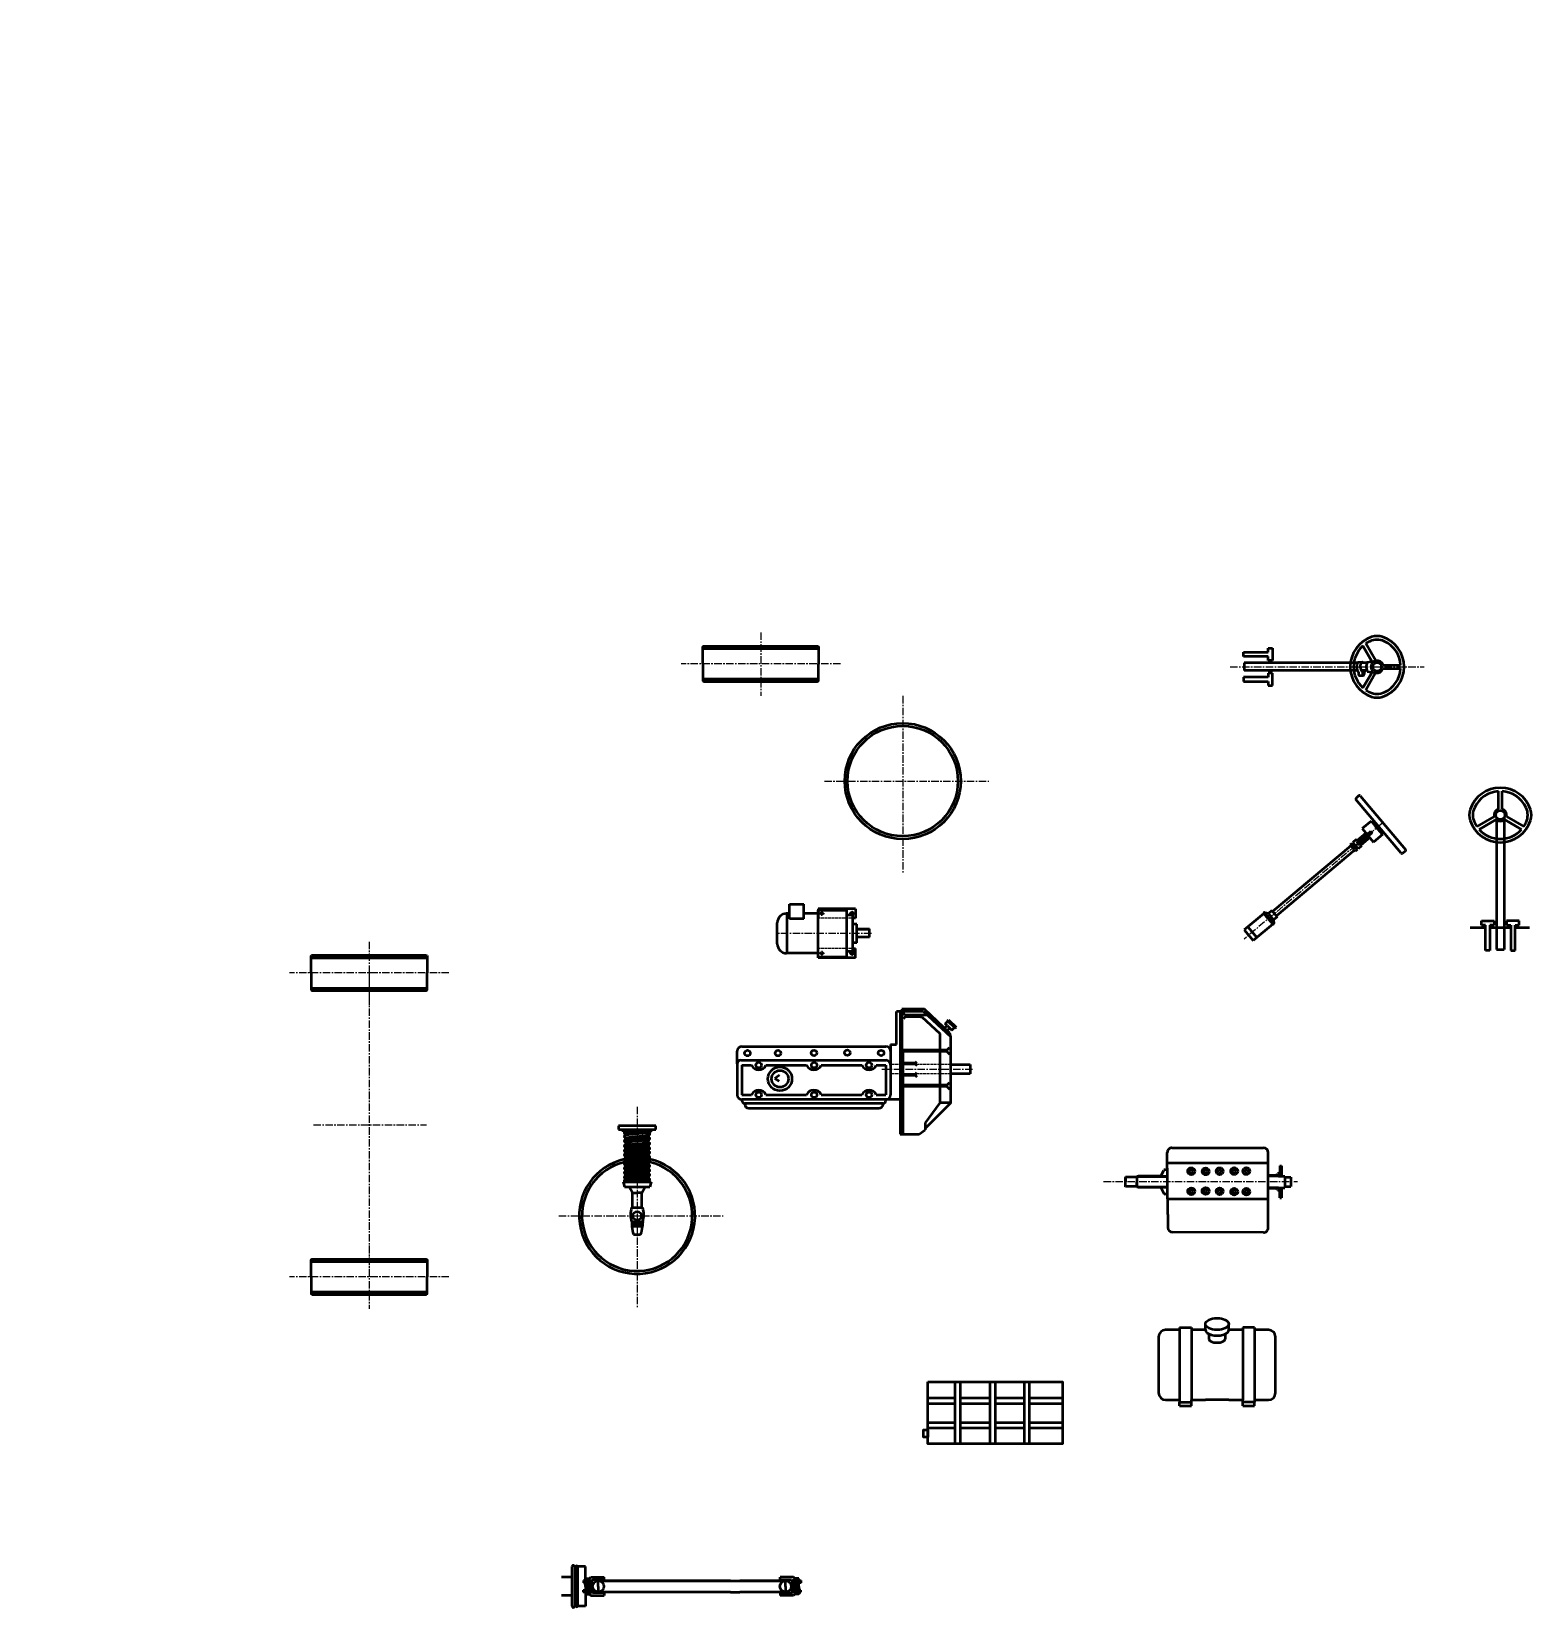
# Model space of a CAD drawing. Header units: millimetres. Extents: x 1201 to 14689, y -21074 to 18809.
# Drawn here: x 7617 to 14032, y -8693 to -1949 of the extents above; entities that cross this region are included whole.
import ezdxf

# ---------------------------------------------------------------- set-up
doc = ezdxf.new("R2010")
doc.units = ezdxf.units.MM
doc.linetypes.add('ACAD_ISO02W100', pattern=[15, 12, -3])
doc.linetypes.add('CENTER', pattern=[50.8, 31.75, -6.35, 6.35, -6.35])
for name, color, linetype, lineweight in [('中心线层', 1, 'CENTER', 25), ('剖面线层', 3, 'Continuous', 25), ('粗实线层', 250, 'Continuous', 50), ('虚线层', 4, 'ACAD_ISO02W100', 25)]:
    doc.layers.add(name, color=color, linetype=linetype, lineweight=lineweight)

# ---------------------------------------------------------------- blocks, each defined once
blk = doc.blocks.new('*X14')
at = {"layer": '粗实线层'}
for p, q in [((-250, 270), (-250, 30)), ((-160, 300), (-220, 300)), ((-160, 310), (-160, 300)), ((-160, 310), (-110, 310)), ((-160, 300), (-160, 0)), ((-110, 310), (-110, 300)), ((-50, 300), (-110, 300)), ((-110, 300), (-110, 0)), ((-50, 300), (-50, 325)), ((-35, 282.1), (-35, 260)), ((35, 282.1), (35, 260)), ((50, 300), (50, 325)), ((110, 300), (50, 300)), ((160, 310), (110, 310)), ((110, 310), (110, 300)), ((110, 300), (110, 0)), ((160, 310), (160, 300)), ((220, 300), (160, 300)), ((160, 300), (160, 0)), ((250, 30), (250, 270)), ((-220, 0), (-160, 0)), ((-160, 0), (-160, -10)), ((-110, 0), (-50, 0)), ((-110, -10), (-110, 0)), ((50, 0), (-50, 0)), ((50, 0), (110, 0)), ((110, -10), (110, 0)), ((160, 0), (220, 0)), ((160, 0), (160, -10)), ((-160, -25), (-160, -10)), ((-160, -10), (-110, -10)), ((-160, -10), (-110, -10)), ((-160, -25), (-110, -25)), ((-110, -25), (-110, -10)), ((160, -10), (110, -10)), ((110, -25), (110, -10)), ((110, -25), (160, -25)), ((160, -25), (160, -10))]:
    blk.add_line(p, q, dxfattribs=at)
for centre, start, end in [((-220, 270), 90, 180), ((220, 270), 0, 90), ((-220, 30), 180, 270), ((220, 30), 270, 360)]:
    blk.add_arc(centre, 30, start, end, dxfattribs=at)
blk.add_ellipse((0, 325), major_axis=(-50, 0), ratio=0.5, dxfattribs=at)
for centre, major_axis, ratio, start_param, end_param in [((0, 300), (-50, 0), 0.5, 0, 3.141593), ((0, 260), (35, 0), 0.428571, 3.141593, 6.283185)]:
    blk.add_ellipse(centre, major_axis=major_axis, ratio=ratio, start_param=start_param, end_param=end_param, dxfattribs=at)

msp = doc.modelspace()

# ---------------------------------------------------------------- hatches: boundary and pattern name
at = {"layer": '剖面线层'}
h = msp.add_hatch(dxfattribs=at)
h.set_pattern_fill('ANSI31', color=256, scale=2)
h.set_pattern_definition([(45, (1195.738, 14904.9104), (-4.490128, 4.490128), [])])
h.paths.add_polyline_path([(1582.4, -4184.9), (1563.1, -4184.9), (1563.1, -4129.1), (1553.1, -4129.1), (1553.1, -4197.9), (1582.4, -4197.9)])
h.paths.add_polyline_path([(1579.3, -4178.9), (1576.3, -4178.9, -0.309941), (1573.5, -4178.9), (1568.9, -4178.9, -0.309941), (1566.1, -4178.9), (1563.1, -4178.9), (1563.1, -4184.9), (1579.3, -4184.9)], flags=17)
h.paths.add_polyline_path([(1579.3, -4168.7), (1563.1, -4168.7), (1563.1, -4174.7), (1566.1, -4174.7, -0.309941), (1568.9, -4174.7), (1573.5, -4174.7, -0.309941), (1576.3, -4174.7), (1579.3, -4174.7)], flags=17)
h.paths.add_polyline_path([(1582.4, -4237.9), (1553.1, -4237.9), (1553.1, -4306.7), (1563.1, -4306.7), (1563.1, -4250.9), (1582.4, -4250.9)])
h.paths.add_polyline_path([(1579.3, -4250.9), (1563.1, -4250.9), (1563.1, -4256.9), (1566.1, -4256.9, -0.309941), (1568.9, -4256.9), (1573.5, -4256.9, -0.309941), (1576.3, -4256.9), (1579.3, -4256.9)], flags=17)
h.paths.add_polyline_path([(1579.3, -4261.1), (1576.3, -4261.1, -0.309941), (1573.5, -4261.1), (1568.9, -4261.1, -0.309941), (1566.1, -4261.1), (1563.1, -4261.1), (1563.1, -4267.1), (1579.3, -4267.1)], flags=17)
h.paths.add_polyline_path([(12160.3, 18797.6), (12179.5, 18797.6), (12179.5, 18809.5), (12160.3, 18809.5)], flags=9)

# ---------------------------------------------------------------- linework, layer by layer
at = {"layer": '中心线层', "lineweight": -3}
for p, q in [((10735.5, -4520.4), (10735.5, -4791.3)), ((11076.8, -4654.3), (10394.8, -4654.3)), ((11343, -4792), (11343, -5551.5)), ((11008, -5156.3), (11711.2, -5156.3)), ((9060.9, -5843.7), (9060.9, -6114.5)), ((9402.2, -5977.5), (8720.2, -5977.5)), ((10207, -6652.4), (10207, -7411.9)), ((9872, -7016.7), (10575.2, -7016.7)), ((9060.9, -7143.7), (9060.9, -7414.5)), ((9402.2, -7277.5), (8720.2, -7277.5))]:
    msp.add_line(p, q, dxfattribs=at)
at = {"layer": '中心线层'}
for p, q in [((12743.7, -4667.4), (13573, -4667.4)), ((13397, -5334.5), (12802.9, -5833)), ((10984.5, -5723.1), (11008.4, -5723.1)), ((10996.5, -5732.9), (10996.5, -5713.3)), ((11138.4, -5723.1), (11114.5, -5723.1)), ((11126.5, -5732.9), (11126.5, -5713.3)), ((11209.1, -5808.1), (10800.1, -5808.1)), ((10984.5, -5893.1), (11008.4, -5893.1)), ((10996.5, -5883.3), (10996.5, -5902.9)), ((11138.4, -5893.1), (11114.5, -5893.1)), ((11126.5, -5883.3), (11126.5, -5902.9)), ((9060.9, -5977.5), (9060.9, -7277.5)), ((11254, -6389.8), (11641.6, -6389.8)), ((10207, -6550.2), (10207, -7349.7)), ((8822.6, -6627.5), (9306.1, -6627.5)), ((12202.5, -6870.2), (13031, -6870.2)), ((10183.3, -7016.7), (10230.8, -7016.7))]:
    msp.add_line(p, q, dxfattribs=at)
at = {"layer": '粗实线层'}
for p, q in [((13353.1, -4649.3), (13311.5, -4577.9)), ((13366.1, -4641.8), (13323.9, -4568.2)), ((10487.5, -4589.3), (10983.5, -4589.3)), ((12800.3, -4623), (12800.3, -4605.2)), ((12800.3, -4605.2), (12906.9, -4605.2)), ((12895.1, -4623), (12800.3, -4623)), ((13287.6, -4651.1), (12804.1, -4651.1)), ((12804.1, -4651.1), (12804.1, -4683.7)), ((12906.9, -4623), (12895.1, -4623)), ((12906.9, -4605.2), (12906.9, -4587.4)), ((12906.9, -4587.4), (12924.7, -4587.4)), ((12906.9, -4640.8), (12906.9, -4623)), ((12924.7, -4640.8), (12906.9, -4640.8)), ((12924.7, -4587.4), (12924.7, -4640.8)), ((13289.6, -4647.5), (13308.2, -4646.5)), ((13328.5, -4651.1), (13304.6, -4651.1)), ((13330.2, -4647.2), (13366.1, -4641.8)), ((10487.5, -4719.3), (10983.5, -4719.3)), ((12895.1, -4711.9), (12800.3, -4711.9)), ((12800.3, -4711.9), (12800.3, -4729.7)), ((13287.7, -4683.7), (12804.1, -4683.7)), ((12906.9, -4711.9), (12895.1, -4711.9)), ((12924.7, -4694.1), (12906.9, -4694.1)), ((12906.9, -4694.1), (12906.9, -4711.9)), ((12924.7, -4747.4), (12924.7, -4694.1)), ((13292.1, -4690.6), (13293.2, -4702.1)), ((13293.2, -4702.1), (13293.3, -4702.1)), ((13296.8, -4704.9), (13312.8, -4703.9)), ((13328.5, -4683.7), (13304.7, -4683.7)), ((13309.3, -4689.3), (13310.4, -4701.5)), ((13353.2, -4685.7), (13311.4, -4756.8)), ((13366, -4693.1), (13324, -4766.7)), ((13330.2, -4687.7), (13366, -4693.1)), ((13397.5, -4660), (13472.8, -4660)), ((13397.5, -4674.8), (13472.8, -4674.8)), ((12800.3, -4729.7), (12906.9, -4729.7)), ((12906.9, -4729.7), (12906.9, -4747.4)), ((12906.9, -4747.4), (12924.7, -4747.4)), ((13474.7, -5465.4), (13281.5, -5235.2)), ((13294.5, -5218.8), (13282.1, -5229.2)), ((13300.4, -5219.3), (13493.6, -5449.6)), ((13891.7, -5276.2), (13891.7, -5200)), ((13906.7, -5276.2), (13906.7, -5200)), ((13873.2, -5308), (13798.8, -5350.8)), ((13880.8, -5321.2), (13808.6, -5363.3)), ((13882.7, -5311.6), (13882.7, -5876.9)), ((13915.7, -5311.6), (13915.7, -5876.9)), ((13917.7, -5321.1), (13989.7, -5363.4)), ((13925.1, -5308.1), (13999.7, -5350.7)), ((13324.4, -5378.9), (13286.4, -5410.8)), ((13332, -5385.4), (13292.7, -5418.3)), ((13335.5, -5389.6), (13296.3, -5422.5)), ((13346.5, -5328), (13308.5, -5359.9)), ((13346.5, -5328), (13308.5, -5359.9)), ((13308.5, -5359.9), (13330.7, -5386.4)), ((13344.5, -5372), (13330.5, -5383.7)), ((13336.9, -5391.3), (13330.5, -5383.7)), ((13330.5, -5383.7), (13332, -5385.4)), ((13332.5, -5388.5), (13347.7, -5375.8)), ((13334.3, -5390.6), (13356.5, -5417.2)), ((13336.9, -5391.3), (13335.5, -5389.6)), ((13350.9, -5379.6), (13336.9, -5391.3)), ((13347.7, -5375.8), (13344.5, -5372)), ((13346.5, -5328), (13364.1, -5349)), ((13347.7, -5375.8), (13350.9, -5379.6)), ((13394.6, -5385.3), (13356.5, -5417.2)), ((13370, -5340.6), (13362.4, -5347)), ((13364.1, -5349), (13394.6, -5385.3)), ((13378.6, -5366.3), (13386.2, -5359.9)), ((13259.8, -5433.1), (12925.4, -5713.8)), ((13276, -5452.4), (12941.5, -5733)), ((13259.8, -5433.1), (13031.8, -5624.5)), ((13264.2, -5422.9), (13256.6, -5429.3)), ((13276, -5452.4), (13256.6, -5429.3)), ((13264.2, -5422.9), (13286.8, -5449.8)), ((13271.2, -5423.6), (13267.4, -5426.7)), ((13283.2, -5407), (13268, -5419.8)), ((13290.6, -5446.6), (13268, -5419.8)), ((13276, -5452.4), (13279.2, -5456.2)), ((13286.8, -5449.8), (13279.2, -5456.2)), ((13286.4, -5410.8), (13283.2, -5407)), ((13287.4, -5442.8), (13283.6, -5446)), ((13291.5, -5416.8), (13283.9, -5423.2)), ((13283.9, -5423.2), (13290, -5430.4)), ((13302.6, -5430.1), (13286.4, -5410.8)), ((13297.6, -5424), (13290, -5430.4)), ((13305.8, -5433.9), (13290.6, -5446.6)), ((13340.6, -5398.2), (13302.6, -5430.1)), ((13302.6, -5430.1), (13305.8, -5433.9)), ((13493, -5455.5), (13480.6, -5465.9)), ((10858.2, -5723.1), (10846.5, -5723.1)), ((10849.4, -5893.1), (10849.4, -5723.1)), ((10858.2, -5745.8), (10858.2, -5682.9)), ((10858.2, -5682.9), (10920.4, -5682.9)), ((10920.4, -5745.8), (10920.4, -5682.9)), ((10981.5, -5723.1), (10920.4, -5723.1)), ((11141.5, -5703.1), (10981.5, -5703.1)), ((10981.5, -5703.1), (10981.5, -5743.1)), ((10981.5, -5708.1), (11103.7, -5708.1)), ((10981.5, -5908.1), (10981.5, -5708.1)), ((11103.7, -5908.1), (11103.7, -5708.1)), ((11129.5, -5730.1), (11103.7, -5730.1)), ((11129.5, -5886.1), (11129.5, -5730.1)), ((11141.5, -5703.1), (11141.5, -5743.1)), ((12887.7, -5722.9), (12804.1, -5793.1)), ((12906.9, -5745.7), (12887.7, -5722.9)), ((12910.7, -5742.5), (12891.5, -5719.7)), ((12907, -5722.7), (12891.5, -5719.7)), ((12922.2, -5710), (12907, -5722.7)), ((12907, -5722.7), (12929.5, -5749.6)), ((12925.4, -5713.8), (12922.2, -5710)), ((12925.4, -5713.8), (12941.5, -5733)), ((10806.5, -5853.1), (10806.5, -5763.1)), ((10920.4, -5745.8), (10858.2, -5745.8)), ((11141.5, -5743.1), (11129.5, -5743.1)), ((11146.5, -5768.1), (11129.5, -5768.1)), ((11146.5, -5848.1), (11146.5, -5768.1)), ((11201.5, -5792.1), (11146.5, -5792.1)), ((11152.2, -5788.6), (11201.5, -5788.6)), ((11152.2, -5792.1), (11152.2, -5788.6)), ((11201.5, -5824.1), (11201.5, -5788.6)), ((12804.1, -5793.1), (12842.4, -5838.7)), ((12819.3, -5780.3), (12857.6, -5825.9)), ((12926, -5768.5), (12842.4, -5838.7)), ((12906.9, -5745.7), (12926, -5768.5)), ((12910.7, -5742.5), (12929.8, -5765.3)), ((12944.7, -5736.8), (12929.5, -5749.6)), ((12929.5, -5749.6), (12929.8, -5765.3)), ((12941.5, -5733), (12944.7, -5736.8)), ((13836.2, -5784.8), (13770.2, -5784.8)), ((13818.2, -5772.8), (13818.2, -5754.8)), ((13818.2, -5754.8), (13872.2, -5754.8)), ((13836.2, -5772.8), (13818.2, -5772.8)), ((13836.2, -5880.8), (13836.2, -5772.8)), ((13854.2, -5772.8), (13854.2, -5784.8)), ((13872.2, -5772.8), (13854.2, -5772.8)), ((13944.2, -5784.8), (13854.2, -5784.8)), ((13854.2, -5784.8), (13854.2, -5880.8)), ((13872.2, -5754.8), (13872.2, -5772.8)), ((13980.2, -5754.8), (13926.2, -5754.8)), ((13926.2, -5754.8), (13926.2, -5772.8)), ((13926.2, -5772.8), (13944.2, -5772.8)), ((13944.2, -5772.8), (13944.2, -5784.8)), ((13944.2, -5784.8), (13944.2, -5880.8)), ((13962.2, -5880.8), (13962.2, -5772.8)), ((13962.2, -5772.8), (13980.2, -5772.8)), ((14023.5, -5784.8), (13962.2, -5784.8)), ((13980.2, -5772.8), (13980.2, -5754.8)), ((11146.5, -5848.1), (11129.5, -5848.1)), ((11201.5, -5824.1), (11146.5, -5824.1)), ((8812.9, -5912.5), (9308.9, -5912.5)), ((10981.5, -5893.1), (10846.5, -5893.1)), ((10981.5, -5913.1), (10981.5, -5873.1)), ((10981.5, -5908.1), (11103.7, -5908.1)), ((11141.5, -5913.1), (10981.5, -5913.1)), ((11129.5, -5886.1), (11103.7, -5886.1)), ((11129.5, -5873.1), (11141.5, -5873.1)), ((11141.5, -5913.1), (11141.5, -5873.1)), ((13854.2, -5880.8), (13836.2, -5880.8)), ((13882.7, -5876.9), (13915.7, -5876.9)), ((13944.2, -5880.8), (13962.2, -5880.8)), ((8812.9, -6042.5), (9308.9, -6042.5)), ((11435.9, -6132.9), (11338.8, -6132.9)), ((11338.8, -6132.9), (11338.8, -6301.9)), ((11545.2, -6235.1), (11435.9, -6132.9)), ((11316, -6283.6), (11316, -6142.1)), ((11328, -6142.1), (11316, -6142.1)), ((11338.8, -6142), (11328, -6142)), ((11331.9, -6142), (11331.9, -6667.6)), ((11431.8, -6142.1), (11338.8, -6142.1)), ((11353.7, -6157.7), (11345.8, -6149.7)), ((11353.7, -6165.5), (11345.8, -6173.4)), ((11448.4, -6157.7), (11353.7, -6157.7)), ((11419.3, -6165.5), (11353.7, -6165.5)), ((11419.3, -6165.5), (11425.5, -6165.5)), ((11425.5, -6165.5), (11501.4, -6236.3)), ((11431.8, -6142.1), (11548.2, -6251.5)), ((11522.4, -6213.8), (11533.5, -6202.8)), ((11524.7, -6194.6), (11536.1, -6184)), ((11533.5, -6202.8), (11524.7, -6194.6)), ((11533.5, -6202.8), (11544.8, -6213.4)), ((11533.9, -6181.9), (11538.3, -6177.8)), ((11536.1, -6184), (11533.9, -6181.9)), ((11536.1, -6184), (11564.9, -6211.1)), ((11538.3, -6177.8), (11571.5, -6209.1)), ((11501.4, -6236.3), (11501.4, -6307.9)), ((11544.8, -6213.4), (11533.8, -6224.4)), ((11544.8, -6213.4), (11553.6, -6221.7)), ((11548.2, -6251.5), (11545.2, -6235.1)), ((11548.2, -6533.3), (11548.2, -6251.5)), ((11553.6, -6221.7), (11564.9, -6211.1)), ((11564.9, -6211.1), (11567.1, -6213.2)), ((11567.1, -6213.2), (11571.5, -6209.1)), ((10634.6, -6366.9), (10634.6, -6312.3)), ((10655.2, -6291.8), (10994.9, -6291.8)), ((10994.9, -6291.8), (11270.9, -6291.8)), ((11291.4, -6283.6), (11316, -6283.6)), ((11291.4, -6283.6), (11291.4, -6371.8)), ((11338.8, -6301.9), (11343.6, -6307.9)), ((11532.4, -6307.9), (11343.6, -6307.9)), ((11343.6, -6307.9), (11343.6, -6667.6)), ((11532.4, -6313.9), (11343.6, -6313.9)), ((11501.4, -6313.9), (11501.4, -6458.1)), ((11532.4, -6307.9), (11543.6, -6296.4)), ((11532.4, -6307.9), (11532.4, -6313.9)), ((11532.4, -6313.9), (11543.6, -6324.9)), ((10634.6, -6366.9), (10634.6, -6499)), ((10650.2, -6351.3), (11270.9, -6351.3)), ((10655.2, -6371.8), (10696.2, -6371.8)), ((10655.2, -6371.8), (10655.2, -6499)), ((10655.2, -6371.8), (10655.2, -6392.3)), ((10757.8, -6371.8), (10931.2, -6371.8)), ((10994.9, -6371.8), (11168.3, -6371.8)), ((11229.8, -6371.8), (11270.9, -6371.8)), ((11270.9, -6371.8), (11270.9, -6499)), ((11291.4, -6371.8), (11291.4, -6499)), ((11343.6, -6361.9), (11397.6, -6361.9)), ((11397.6, -6367.9), (11343.6, -6367.9)), ((11397.6, -6361.9), (11403.6, -6355.9)), ((11397.6, -6361.9), (11397.6, -6367.9)), ((11397.6, -6367.9), (11403.6, -6373.9)), ((11397.6, -6410.1), (11403.6, -6404.1)), ((11548.2, -6369.8), (11632.1, -6369.8)), ((11632.1, -6369.8), (11632.1, -6409.8)), ((10815.4, -6415.3), (10796.1, -6428.9)), ((10796.1, -6428.9), (10814.7, -6440.7)), ((11343.6, -6410.1), (11397.6, -6410.1)), ((11397.6, -6416.1), (11343.6, -6416.1)), ((11532.4, -6458.1), (11343.6, -6458.1)), ((11532.4, -6464.1), (11343.6, -6464.1)), ((11397.6, -6410.1), (11397.6, -6416.1)), ((11397.6, -6416.1), (11403.6, -6422.1)), ((11501.4, -6464.1), (11501.4, -6533.3)), ((11532.4, -6458.1), (11543.6, -6446.7)), ((11532.4, -6458.1), (11532.4, -6464.1)), ((11532.4, -6464.1), (11543.6, -6475.3)), ((11632.1, -6409.8), (11548.2, -6409.8)), ((10655.2, -6499), (10696.2, -6499)), ((11331.9, -6519.5), (10655.2, -6519.5)), ((10655.2, -6519.5), (10655.2, -6523.9)), ((11258.9, -6535.9), (10667.2, -6535.9)), ((10667.2, -6535.9), (10667.2, -6538.5)), ((10757.8, -6499), (10931.2, -6499)), ((10994.9, -6499), (11168.3, -6499)), ((11229.8, -6499), (11270.9, -6499)), ((11258.9, -6535.9), (11258.9, -6538.5)), ((11270.9, -6519.5), (11270.9, -6523.9)), ((11548.2, -6533.3), (11438.7, -6642.5)), ((11501.4, -6533.3), (11438.7, -6619.2)), ((11548.2, -6533.3), (11501.4, -6533.3)), ((10685.2, -6556.5), (11240.9, -6556.5)), ((10287, -6631.7), (10127, -6631.7)), ((10127, -6631.7), (10127, -6646.7)), ((10127, -6646.7), (10287, -6646.7)), ((10147, -6656.7), (10147, -6646.7)), ((10147, -6656.7), (10267, -6656.7)), ((10147, -6656.7), (10267, -6656.7)), ((10157, -6666.7), (10257, -6661.7)), ((10257, -6661.7), (10157, -6671.7)), ((10157, -6681.7), (10257, -6671.7)), ((10169.7, -6670.5), (10167.5, -6666.2)), ((10183.5, -6669.1), (10184.6, -6665.3)), ((10229.2, -6664.5), (10228.9, -6663.1)), ((10237, -6691.7), (10232, -6674.2)), ((10267, -6656.7), (10267, -6646.7)), ((10287, -6646.7), (10287, -6631.7)), ((11331.9, -6667.6), (11413.4, -6667.6)), ((11413.4, -6667.6), (11438.7, -6648.5)), ((11438.7, -6619.2), (11438.7, -6648.5)), ((10157, -6681.7), (10179.2, -6683.9)), ((10157.1, -6691.3), (10256.6, -6681.2)), ((10157.1, -6701.3), (10257.1, -6691.2)), ((10157.1, -6701.3), (10177, -6703.3)), ((10157.1, -6712.8), (10256.6, -6702.7)), ((10157.1, -6722.8), (10257.1, -6712.7)), ((10157.1, -6722.8), (10177, -6724.7)), ((10157.1, -6733), (10256.6, -6723)), ((10157.1, -6743), (10257.1, -6732.9)), ((10157.1, -6750.9), (10256.6, -6740.9)), ((10157.1, -6743), (10177, -6745)), ((10177, -6691.7), (10180.5, -6679.4)), ((10177, -6691.7), (10237, -6691.7)), ((10177, -6691.7), (10177, -6772.4)), ((10233.4, -6678.9), (10256.6, -6681.2)), ((10237, -6781.4), (10237, -6691.7)), ((10237, -6700.7), (10256.6, -6702.7)), ((10237, -6721), (10256.6, -6723)), ((10237, -6738.9), (10256.6, -6740.9)), ((12494.8, -6725.5), (12885.9, -6725.8)), ((10157.1, -6760.9), (10257.1, -6750.8)), ((10157.1, -6770.3), (10256.6, -6760.2)), ((10157.1, -6760.9), (10177, -6762.9)), ((10157.1, -6780.3), (10257.1, -6770.2)), ((10157.1, -6789.4), (10256.6, -6779.4)), ((10157.1, -6780.3), (10177, -6782.3)), ((10157.1, -6799.4), (10257.1, -6789.3)), ((10157.1, -6808.4), (10256.6, -6798.3)), ((10157.1, -6799.4), (10184.6, -6802.2)), ((10157.1, -6818.4), (10257.1, -6808.3)), ((10177, -6772.4), (10177, -6786.7)), ((10178.5, -6786.7), (10177, -6786.7)), ((10178.5, -6786.7), (10184, -6786.7)), ((10184.5, -6796.7), (10184.5, -6844)), ((10184.6, -6796.7), (10184.6, -6803)), ((10229.5, -6792.1), (10229.5, -6839.5)), ((10229.6, -6792.1), (10229.6, -6800.8)), ((10229.6, -6795.6), (10256.6, -6798.3)), ((10229.6, -6811.1), (10229.6, -6819.7)), ((10237, -6758.3), (10256.6, -6760.2)), ((10237, -6777.4), (10256.6, -6779.4)), ((12477, -7011.5), (12474.8, -6745.6)), ((12475.2, -6790.7), (12905.9, -6790.7)), ((12905.9, -7068.5), (12905.9, -6745.8)), ((12956.2, -6803.5), (12956.2, -6819)), ((12956.2, -6803.5), (12963.2, -6803.5)), ((12963.2, -6803.5), (12963.2, -6841.5)), ((10147, -6871.7), (10267, -6871.7)), ((10147, -6871.7), (10267, -6871.7)), ((10147, -6871.7), (10153.3, -6893.1)), ((10157, -6827.3), (10256.5, -6817.2)), ((10157, -6837.3), (10257, -6827.2)), ((10157, -6846.8), (10256.5, -6836.7)), ((10157, -6837.3), (10184.5, -6840)), ((10157, -6856.8), (10257, -6846.7)), ((10157, -6861.8), (10257, -6856.7)), ((10157, -6856.8), (10184.5, -6859.5)), ((10157, -6871.7), (10257, -6866.7)), ((10157.1, -6818.4), (10184.6, -6821.1)), ((10184.5, -6834.5), (10184.5, -6840.9)), ((10184.5, -6854), (10184.5, -6860.4)), ((10184.5, -6870.3), (10184.5, -6871.7)), ((10184.6, -6815.6), (10184.6, -6822)), ((10229.5, -6814.5), (10256.5, -6817.2)), ((10229.5, -6830), (10229.5, -6838.6)), ((10229.5, -6834), (10256.5, -6836.7)), ((10229.5, -6849.5), (10229.5, -6858.1)), ((10257, -6856.7), (10229.5, -6854)), ((10229.5, -6868.1), (10229.5, -6871.7)), ((10267, -6871.7), (10260.8, -6893.1)), ((12296, -6851.6), (12294, -6853.6)), ((12294, -6853.6), (12294, -6889.6)), ((12296, -6851.6), (12296, -6871.6)), ((12344, -6851.6), (12296, -6851.6)), ((12296, -6891.6), (12296, -6871.6)), ((12340, -6851.6), (12340, -6851.6)), ((12475.6, -6848.8), (12344, -6848.8)), ((12344, -6848.8), (12344, -6894.4)), ((12344, -6851.6), (12344, -6871.6)), ((12344, -6851.6), (12344, -6851.6)), ((12344, -6891.6), (12344, -6871.6)), ((12350.6, -6847.8), (12349.6, -6848.8)), ((12349.6, -6848.8), (12475.6, -6848.8)), ((12443.5, -6847.8), (12350.6, -6847.8)), ((12447.9, -6845.2), (12460.6, -6822.1)), ((12467, -6819.5), (12465, -6819.5)), ((12474.6, -6819.5), (12467, -6819.5)), ((12939.4, -6842.6), (12905.9, -6844.4)), ((12950.2, -6846.5), (12905.9, -6846.5)), ((12950.2, -6846.5), (12977.8, -6846.5)), ((12953.2, -6834), (12954.2, -6834)), ((12953.2, -6843.5), (12963.2, -6843.5)), ((12956.2, -6819), (12956.2, -6832)), ((12956.2, -6832), (12956.2, -6832)), ((12963.2, -6843.5), (12963.2, -6821.5)), ((12963.2, -6841.3), (12963.2, -6843.5)), ((12977.8, -6846.5), (12977.8, -6896.5)), ((12977.8, -6851.6), (13003.1, -6851.6)), ((13003.1, -6851.6), (13003.1, -6891.6)), ((10153.3, -6893.1), (10260.8, -6893.1)), ((10187.2, -6918.5), (10172.6, -6893.1)), ((10187.2, -6981.7), (10187.2, -6918.5)), ((10187.2, -6918.5), (10207, -6918.5)), ((10226.8, -6918.5), (10207, -6918.5)), ((10226.8, -6918.5), (10241.4, -6893.1)), ((10226.8, -6981.7), (10226.8, -6918.5)), ((12296, -6891.6), (12294, -6889.6)), ((12344, -6891.6), (12296, -6891.6)), ((12340, -6891.6), (12340, -6891.6)), ((12344, -6891.6), (12344, -6891.6)), ((12476, -6894.4), (12344, -6894.4)), ((12349.6, -6894.4), (12350.6, -6895.4)), ((12349.6, -6894.4), (12476, -6894.4)), ((12443.5, -6895.4), (12350.6, -6895.4)), ((12447.9, -6898), (12460.6, -6921.1)), ((12467, -6923.7), (12465, -6923.7)), ((12477, -6923.7), (12467, -6923.7)), ((12476.4, -6943.5), (12905.9, -6943.5)), ((12950.2, -6896.5), (12905.9, -6896.5)), ((12905.9, -6898.6), (12939.4, -6900.4)), ((12950.2, -6896.5), (12977.8, -6896.5)), ((12953.2, -6899.5), (12963.2, -6899.5)), ((12953.2, -6909), (12954.2, -6909)), ((12956.2, -6924), (12956.2, -6911)), ((12956.2, -6911), (12956.2, -6911)), ((12956.2, -6939.5), (12956.2, -6924)), ((12956.2, -6939.5), (12963.2, -6939.5)), ((12963.2, -6899.5), (12963.2, -6921.5)), ((12963.2, -6901.5), (12963.2, -6899.5)), ((12963.2, -6921.5), (12963.2, -6939.5)), ((12977.8, -6891.6), (13003.1, -6891.6)), ((10183.3, -6981.7), (10230.8, -6981.7)), ((12477, -7011.5), (12477, -7067.3)), ((12477, -7011.5), (12477, -7067.3)), ((10183.3, -7041.7), (10230.8, -7041.7)), ((10184.5, -7041.7), (10184.5, -7061.7)), ((10184.5, -7051.7), (10229.5, -7051.7)), ((10184.5, -7061.7), (10229.5, -7061.7)), ((10229.5, -7041.7), (10229.5, -7061.7)), ((10232.5, -7041.7), (10229.5, -7046.1)), ((10192, -7096.7), (10222, -7096.7)), ((12885.8, -7088.5), (12497, -7087.3)), ((8812.9, -7212.5), (9308.9, -7212.5)), ((8812.9, -7342.5), (9308.9, -7342.5)), ((11566.4, -7727.8), (11566.4, -7992.5)), ((11588.6, -7727.8), (11588.6, -7992.5)), ((11716.3, -7727.8), (11716.3, -7992.5)), ((11738.5, -7727.8), (11738.5, -7992.5)), ((11862.2, -7727.8), (11862.2, -7992.5)), ((11884.3, -7727.8), (11884.3, -7992.5)), ((11450.3, -7796.2), (11566.4, -7796.2)), ((11450.3, -7819.3), (11566.4, -7819.3)), ((11588.6, -7796.2), (11716.3, -7796.2)), ((11588.6, -7819.3), (11716.3, -7819.3)), ((11738.5, -7796.2), (11862.2, -7796.2)), ((11738.5, -7819.3), (11862.2, -7819.3)), ((11884.3, -7796.2), (12026.6, -7796.2)), ((11884.3, -7819.3), (12026.6, -7819.3)), ((11450.3, -7901.1), (11566.4, -7901.1)), ((11450.3, -7924.2), (11566.4, -7924.2)), ((11588.6, -7901.1), (11716.3, -7901.1)), ((11588.6, -7924.2), (11716.3, -7924.2)), ((11738.5, -7901.1), (11862.2, -7901.1)), ((11738.5, -7924.2), (11862.2, -7924.2)), ((11884.3, -7901.1), (12026.6, -7901.1)), ((11884.3, -7924.2), (12026.6, -7924.2)), ((9928.3, -8563.1), (9883.3, -8563.1)), ((9928.3, -8518.1), (9928.3, -8687)), ((9945.8, -8518.1), (9940, -8518.1)), ((9940, -8518.1), (9940, -8687)), ((9945.8, -8518.1), (9945.8, -8687)), ((9986.8, -8518.1), (9951.7, -8518.1)), ((9951.7, -8518.1), (9951.7, -8687)), ((9986.8, -8602.5), (9986.8, -8518.1)), ((10003, -8568.8), (10008.8, -8562.9)), ((10008.8, -8562.9), (10065.5, -8562.9)), ((10065.5, -8574.6), (10065.5, -8562.9)), ((10876.1, -8562.8), (10819.3, -8562.8)), ((10819.3, -8574.5), (10819.3, -8562.8)), ((10881.8, -8568.7), (10876.1, -8562.8)), ((9982.3, -8577.8), (9977.8, -8577.8)), ((9977.8, -8577.8), (9977.8, -8586.8)), ((9977.8, -8586.8), (9982.3, -8586.8)), ((9977.8, -8627.3), (9977.8, -8618.3)), ((9977.8, -8618.3), (9982.3, -8618.3)), ((9982.3, -8627.3), (9977.8, -8627.3)), ((9986.8, -8573.3), (9982.3, -8573.3)), ((9982.3, -8573.3), (9982.3, -8577.8)), ((9982.3, -8577.8), (9982.3, -8586.8)), ((9982.3, -8586.8), (9982.3, -8591.3)), ((9982.3, -8591.3), (9986.8, -8591.3)), ((9982.3, -8618.3), (9982.3, -8613.8)), ((9982.3, -8613.8), (9986.8, -8613.8)), ((9982.3, -8618.3), (9982.3, -8627.3)), ((9982.3, -8631.8), (9982.3, -8627.3)), ((9986.8, -8631.8), (9982.3, -8631.8)), ((9986.8, -8602.5), (9986.8, -8568.8)), ((9986.8, -8568.8), (10003, -8568.8)), ((9986.8, -8602.5), (9986.8, -8636.3)), ((9986.8, -8602.5), (9986.8, -8687)), ((9994.9, -8636.3), (9994.9, -8568.8)), ((10003, -8636.3), (10003, -8568.8)), ((10003, -8573.3), (10007.5, -8573.3)), ((10007.5, -8591.3), (10003, -8591.3)), ((10007.5, -8613.8), (10003, -8613.8)), ((10003, -8631.8), (10007.5, -8631.8)), ((10007.5, -8573.3), (10007.5, -8577.8)), ((10007.5, -8577.8), (10012, -8577.8)), ((10007.5, -8577.8), (10007.5, -8586.8)), ((10012, -8586.8), (10007.5, -8586.8)), ((10007.5, -8586.8), (10007.5, -8591.3)), ((10007.5, -8618.3), (10007.5, -8613.8)), ((10012, -8618.3), (10007.5, -8618.3)), ((10007.5, -8618.3), (10007.5, -8627.3)), ((10007.5, -8631.8), (10007.5, -8627.3)), ((10007.5, -8627.3), (10012, -8627.3)), ((10012, -8577.8), (10012, -8586.8)), ((10012, -8627.3), (10012, -8618.3)), ((10016.9, -8574.6), (10014.7, -8576.8)), ((10014.7, -8628.2), (10014.7, -8576.8)), ((10014.7, -8602.5), (10016.9, -8602.5)), ((10016.9, -8630.4), (10014.7, -8628.2)), ((10065.5, -8574.6), (10016.9, -8574.6)), ((10065.5, -8630.4), (10016.9, -8630.4)), ((10605.9, -8626.7), (10040.1, -8626.7)), ((10041, -8602.4), (10041, -8569.8)), ((10605.9, -8578.1), (10041, -8578.1)), ((10041, -8578.1), (10842, -8578.1)), ((10041, -8602.4), (10041, -8634.1)), ((10065.5, -8630.4), (10065.5, -8642.1)), ((10605.9, -8578.1), (10645.7, -8578.1)), ((10605.9, -8626.7), (10645.7, -8626.7)), ((10842, -8578.1), (10645.7, -8578.1)), ((10842, -8626.7), (10645.7, -8626.7)), ((10819.3, -8574.5), (10868, -8574.5)), ((10819.3, -8630.3), (10819.3, -8642)), ((10819.3, -8630.3), (10868, -8630.3)), ((10842, -8602.4), (10842, -8570)), ((10842, -8602.4), (10842, -8634)), ((10868, -8574.5), (10870.1, -8576.7)), ((10868, -8630.3), (10870.1, -8628.2)), ((10870.1, -8576.7), (10870.1, -8628.2)), ((10877.3, -8577.7), (10872.8, -8577.7)), ((10872.8, -8577.7), (10872.8, -8586.7)), ((10872.8, -8586.7), (10877.3, -8586.7)), ((10872.8, -8627.2), (10872.8, -8618.2)), ((10872.8, -8618.2), (10877.3, -8618.2)), ((10877.3, -8627.2), (10872.8, -8627.2)), ((10881.8, -8573.2), (10877.3, -8573.2)), ((10877.3, -8573.2), (10877.3, -8577.7)), ((10877.3, -8577.7), (10877.3, -8586.7)), ((10877.3, -8586.7), (10877.3, -8591.2)), ((10877.3, -8591.2), (10881.8, -8591.2)), ((10877.3, -8618.2), (10877.3, -8613.7)), ((10877.3, -8613.7), (10881.8, -8613.7)), ((10877.3, -8618.2), (10877.3, -8627.2)), ((10877.3, -8631.7), (10877.3, -8627.2)), ((10881.8, -8631.7), (10877.3, -8631.7)), ((10889.9, -8568.7), (10881.8, -8568.7)), ((10881.8, -8568.7), (10881.8, -8636.2)), ((10881.8, -8568.7), (10881.8, -8573.2)), ((10898, -8568.7), (10889.9, -8568.7)), ((10889.9, -8568.7), (10889.9, -8636.2)), ((10898, -8602.4), (10898, -8568.7)), ((10898, -8573.2), (10902.5, -8573.2)), ((10902.5, -8591.2), (10898, -8591.2)), ((10898, -8602.4), (10898, -8636.2)), ((10902.5, -8613.7), (10898, -8613.7)), ((10898, -8631.7), (10902.5, -8631.7)), ((10902.5, -8573.2), (10902.5, -8577.7)), ((10902.5, -8577.7), (10907, -8577.7)), ((10902.5, -8577.7), (10902.5, -8586.7)), ((10907, -8586.7), (10902.5, -8586.7)), ((10902.5, -8586.7), (10902.5, -8591.2)), ((10902.5, -8618.2), (10902.5, -8613.7)), ((10907, -8618.2), (10902.5, -8618.2)), ((10902.5, -8618.2), (10902.5, -8627.2)), ((10902.5, -8631.7), (10902.5, -8627.2)), ((10902.5, -8627.2), (10907, -8627.2)), ((10907, -8577.7), (10907, -8586.7)), ((10907, -8627.2), (10907, -8618.2)), ((9928.3, -8642), (9883.3, -8642)), ((9945.8, -8687), (9940, -8687)), ((9986.8, -8687), (9951.7, -8687)), ((9986.8, -8636.3), (9994.9, -8636.3)), ((9994.9, -8636.3), (10003, -8636.3)), ((10003, -8636.3), (10008.8, -8642.1)), ((10008.8, -8642.1), (10065.5, -8642.1)), ((10876, -8642), (10819.3, -8642)), ((10881.8, -8636.2), (10876, -8642)), ((10898, -8636.2), (10881.8, -8636.2))]:
    msp.add_line(p, q, dxfattribs=at)
for points in [[(10487.5, -4654.3), (10487.5, -4583.8, -0.414214), (10492.5, -4578.8), (10978.5, -4578.8, -0.414214), (10983.5, -4583.8), (10983.5, -4654.3)], [(10487.5, -4654.3), (10487.5, -4724.8, 0.414214), (10492.5, -4729.8), (10978.5, -4729.8, 0.414214), (10983.5, -4724.8), (10983.5, -4654.3)], [(8812.9, -5977.5), (8812.9, -5907, -0.414214), (8817.9, -5902), (9303.9, -5902, -0.414214), (9308.9, -5907), (9308.9, -5977.5)], [(8812.9, -5977.5), (8812.9, -6048, 0.414214), (8817.9, -6053), (9303.9, -6053, 0.414214), (9308.9, -6048), (9308.9, -5977.5)], [(8812.9, -7277.5), (8812.9, -7207, -0.414214), (8817.9, -7202), (9303.9, -7202, -0.414214), (9308.9, -7207), (9308.9, -7277.5)], [(8812.9, -7277.5), (8812.9, -7348, 0.414214), (8817.9, -7353), (9303.9, -7353, 0.414214), (9308.9, -7348), (9308.9, -7277.5)]]:
    msp.add_lwpolyline(points, format="xyb", dxfattribs=at)
for points in [[(11450.3, -7727.8), (12026.6, -7727.8), (12026.6, -7992.5), (11450.3, -7992.5)], [(11450.3, -7964.7), (11432.5, -7964.7), (11432.5, -7933.3), (11450.3, -7933.3)]]:
    msp.add_lwpolyline(points, close=True, dxfattribs=at)
for centre, radius in [((13372.2, -4667.4), 19), ((11343, -5156.3), 248), ((11343, -5156.3), 236), ((13899.2, -5301.8), 19.2), ((11126.5, -5723.1), 6.5), ((11126.5, -5893.1), 6.5), ((10678.9, -6320.6), 12), ((10809.9, -6320.6), 12), ((10963.8, -6319.7), 12), ((11106.3, -6318.8), 12), ((11250.6, -6319.7), 12), ((10727, -6371.8), 12), ((10818.1, -6430.8), 51.3), ((10818.1, -6430.8), 35.9), ((10964.2, -6371.8), 12), ((11199, -6371.8), 12), ((10727, -6499), 12), ((10964.2, -6499), 12), ((11199, -6499), 12), ((12577, -6825.9), 15), ((12698.7, -6825.9), 15), ((12760.8, -6825.6), 15), ((12812.6, -6825.6), 15), ((12577, -6825.9), 7.5), ((12639.3, -6826.9), 15), ((12639.3, -6826.9), 7.5), ((12698.7, -6825.9), 7.5), ((12760.8, -6825.6), 7.5), ((12812.6, -6825.6), 7.5), ((12577, -6911.7), 15), ((12577, -6911.7), 7.5), ((12638.3, -6910.7), 15), ((12638.3, -6910.7), 7.5), ((12698.7, -6911.7), 15), ((12698.7, -6911.7), 7.5), ((12760.8, -6913.6), 15), ((12760.8, -6913.6), 7.5), ((12812.6, -6913.6), 15), ((12812.6, -6913.6), 7.5), ((10207, -7016.7), 18), ((10041, -8602.4), 24.3), ((10842, -8602.4), 24.3)]:
    msp.add_circle(centre, radius, dxfattribs=at)
for centre, radius, start, end in [((13391.4, -4667.4), 134.7, 108.40848, 251.59152), ((13391.6, -4667.4), 120.1, 131.83423, 228.1047), ((13391.6, -4667.4), 120.1, 114.86329, 124.31123), ((13372.2, -4625.7), 74.1, 65.13671, 114.86329), ((13372.2, -4609.9), 74.1, 71.59152, 108.40848), ((13353.1, -4667.4), 134.7, 288.40848, 71.59152), ((13352.9, -4667.4), 120.1, 3.53645, 65.13671), ((13320.6, -4667.3), 36.8, 147.35333, 219.25782), ((13330.2, -4667.4), 30.3, 136.62796, 226.33829), ((13305.2, -4654.3), 8.28, 22.36597, 69.33653), ((13371.9, -4667.4), 46.3, 154.03895, 205.96105), ((13372.2, -4667.4), 26.4, 136.5609, 223.79204), ((13372.2, -4667.4), 26.4, 16.31386, 103.51984), ((13296.2, -4702), 2.91, 180.97801, 281.59443), ((13313.3, -4701), 2.91, 181.94294, 9.03609), ((13338.1, -4698.9), 21.9, 136.12198, 184.35248), ((13372.2, -4667.4), 26.4, 256.38967, 343.68614), ((13352.9, -4667.4), 120.1, 294.86329, 356.46355), ((13391.6, -4667.4), 120.1, 235.73879, 245.13671), ((13372.2, -4709.2), 74.1, 245.13671, 294.86329), ((13372.2, -4725), 74.1, 251.59152, 288.40848), ((13899.2, -5321.2), 136.4, 18.40848, 161.59152), ((13284.8, -5232.5), 4.2, 130, 220), ((13297.2, -5222), 4.2, 40, 130), ((13899.2, -5321.4), 121.6, 93.53645, 155.13671), ((13899.2, -5321.4), 121.6, 24.86329, 86.46355), ((13840.9, -5301.8), 75, 161.59152, 198.40848), ((13899.2, -5282.4), 136.4, 198.40848, 341.59152), ((13856.9, -5301.8), 75, 155.13671, 204.86329), ((13899.2, -5301.8), 26.7, 106.31386, 193.51984), ((13899.2, -5301.8), 26.7, 226.5609, 313.79204), ((13899.2, -5301.8), 26.7, 346.38967, 73.68614), ((13941.5, -5301.8), 75, 335.13671, 24.86329), ((13957.4, -5301.8), 75, 341.59152, 18.40848), ((13899.2, -5282.2), 121.6, 205.06777, 214.46569), ((13899.2, -5282.2), 121.6, 221.83423, 318.1047), ((13899.2, -5282.2), 121.6, 325.73879, 335.13671), ((13490.3, -5452.3), 4.2, 310, 40), ((13477.9, -5462.7), 4.2, 220, 310), ((10846.5, -5763.1), 40, 90, 180), ((12889.6, -5721.3), 2.48, 40, 220), ((12927.9, -5766.9), 2.48, 220, 40), ((10846.5, -5853.1), 40, 180, 270), ((10655.2, -6312.3), 20.5, 90, 180), ((11270.9, -6312.3), 20.5, 0, 90), ((10650.2, -6366.9), 15.6, 90, 180), ((10727, -6359), 33.3, 202.61986, 337.38014), ((10963, -6357.4), 35, 204.36442, 335.63558), ((11199, -6359), 33.3, 202.61986, 337.38014), ((11270.9, -6371.8), 20.5, 0, 90), ((10655.2, -6499), 20.5, 180, 270), ((10667.2, -6523.9), 12, 180, 270), ((10685.2, -6538.5), 18, 180, 270), ((10727, -6511.8), 33.3, 22.61986, 157.38014), ((10963, -6513.4), 35, 24.36442, 155.63558), ((11199, -6511.8), 33.3, 22.61986, 157.38014), ((11240.9, -6538.5), 18, 270, 0), ((11258.9, -6523.9), 12, 270, 0), ((11270.9, -6499), 20.5, 270, 0), ((10157, -6661.7), 5, 90, 270), ((10157, -6676.7), 5, 90, 270), ((10257, -6656.7), 5, 270, 0), ((10257, -6666.7), 5, 270, 90), ((10157.1, -6696.3), 5, 90, 270), ((10157.1, -6717.8), 5, 90, 270), ((10157.1, -6738), 5, 90, 270), ((10256.6, -6686.2), 5, 270, 90), ((10256.6, -6707.7), 5, 270, 90), ((10256.6, -6728), 5, 270, 90), ((10256.6, -6745.9), 5, 270, 90), ((12494.8, -6745.5), 20, 89.95131, 180.47081), ((12885.9, -6745.8), 20, 359.99776, 89.95131), ((10207, -7016.7), 248, 102.78903, 83.05204), ((10207, -7016.7), 236, 97.30312, 76.80636), ((10157.1, -6755.9), 5, 90, 270), ((10157.1, -6775.3), 5, 90, 270), ((10157.1, -6794.4), 5, 90, 270), ((10157.1, -6813.4), 5, 90, 270), ((10256.6, -6765.2), 5, 270, 90), ((10256.6, -6784.4), 5, 270, 90), ((10256.6, -6803.3), 5, 270, 90), ((10157, -6832.3), 5, 90, 270), ((10157, -6851.8), 5, 90, 270), ((10157, -6866.8), 5, 90, 270), ((10256.5, -6822.2), 5, 270, 90), ((10256.5, -6841.7), 5, 270, 90), ((10257, -6861.7), 5, 270, 90), ((10257, -6871.7), 5, 0, 90), ((12443.5, -6842.8), 5, 270, 331.16243), ((12465, -6824.5), 5, 90, 151.16243), ((12938.8, -6832.2), 10.4, 273.05092, 330.40364), ((12953.2, -6840), 6, 90, 153.61759), ((12953.2, -6846.5), 3, 90, 180), ((12954.2, -6832), 2, 270, 0), ((12443.5, -6900.4), 5, 28.83757, 90), ((12465, -6918.7), 5, 208.83757, 270), ((12938.8, -6910.8), 10.4, 29.38241, 87), ((12953.2, -6903), 6, 206.38241, 270), ((12953.2, -6896.5), 3, 180, 270), ((12954.2, -6911), 2, 0, 90), ((10280.4, -7011.7), 101.7, 162.83504, 197.16496), ((10133.6, -7011.7), 101.7, 342.83504, 17.16496), ((10284.5, -7058.6), 100, 181.78483, 202.40469), ((10129.6, -7058.6), 100, 337.59531, 358.21517), ((12497, -7067.3), 20, 180, 270), ((12885.9, -7068.5), 20, 269.82071, 359.99776), ((9934.1, -8518.1), 5.85, 0, 180), ((9948.7, -8518.1), 2.93, 0, 180), ((9934.1, -8687), 5.85, 180, 0), ((9948.7, -8687), 2.93, 180, 0)]:
    msp.add_arc(centre, radius, start, end, dxfattribs=at)
at = {"layer": '虚线层'}
for p, q in [((11141.5, -5743.1), (10981.5, -5743.1)), ((11141.5, -5873.1), (10981.5, -5873.1)), ((11548.2, -6369.8), (11291.4, -6369.8)), ((11548.2, -6409.8), (11291.4, -6409.8))]:
    msp.add_line(p, q, dxfattribs=at)
for centre in [(10996.5, -5723.1), (10996.5, -5893.1)]:
    msp.add_circle(centre, 6.5, dxfattribs=at)

# ---------------------------------------------------------------- block references
at = {"layer": '粗实线层'}
msp.add_blockref('*X14', (12687.6, -7804.6), dxfattribs=at)

doc.saveas('drawing.dxf')
